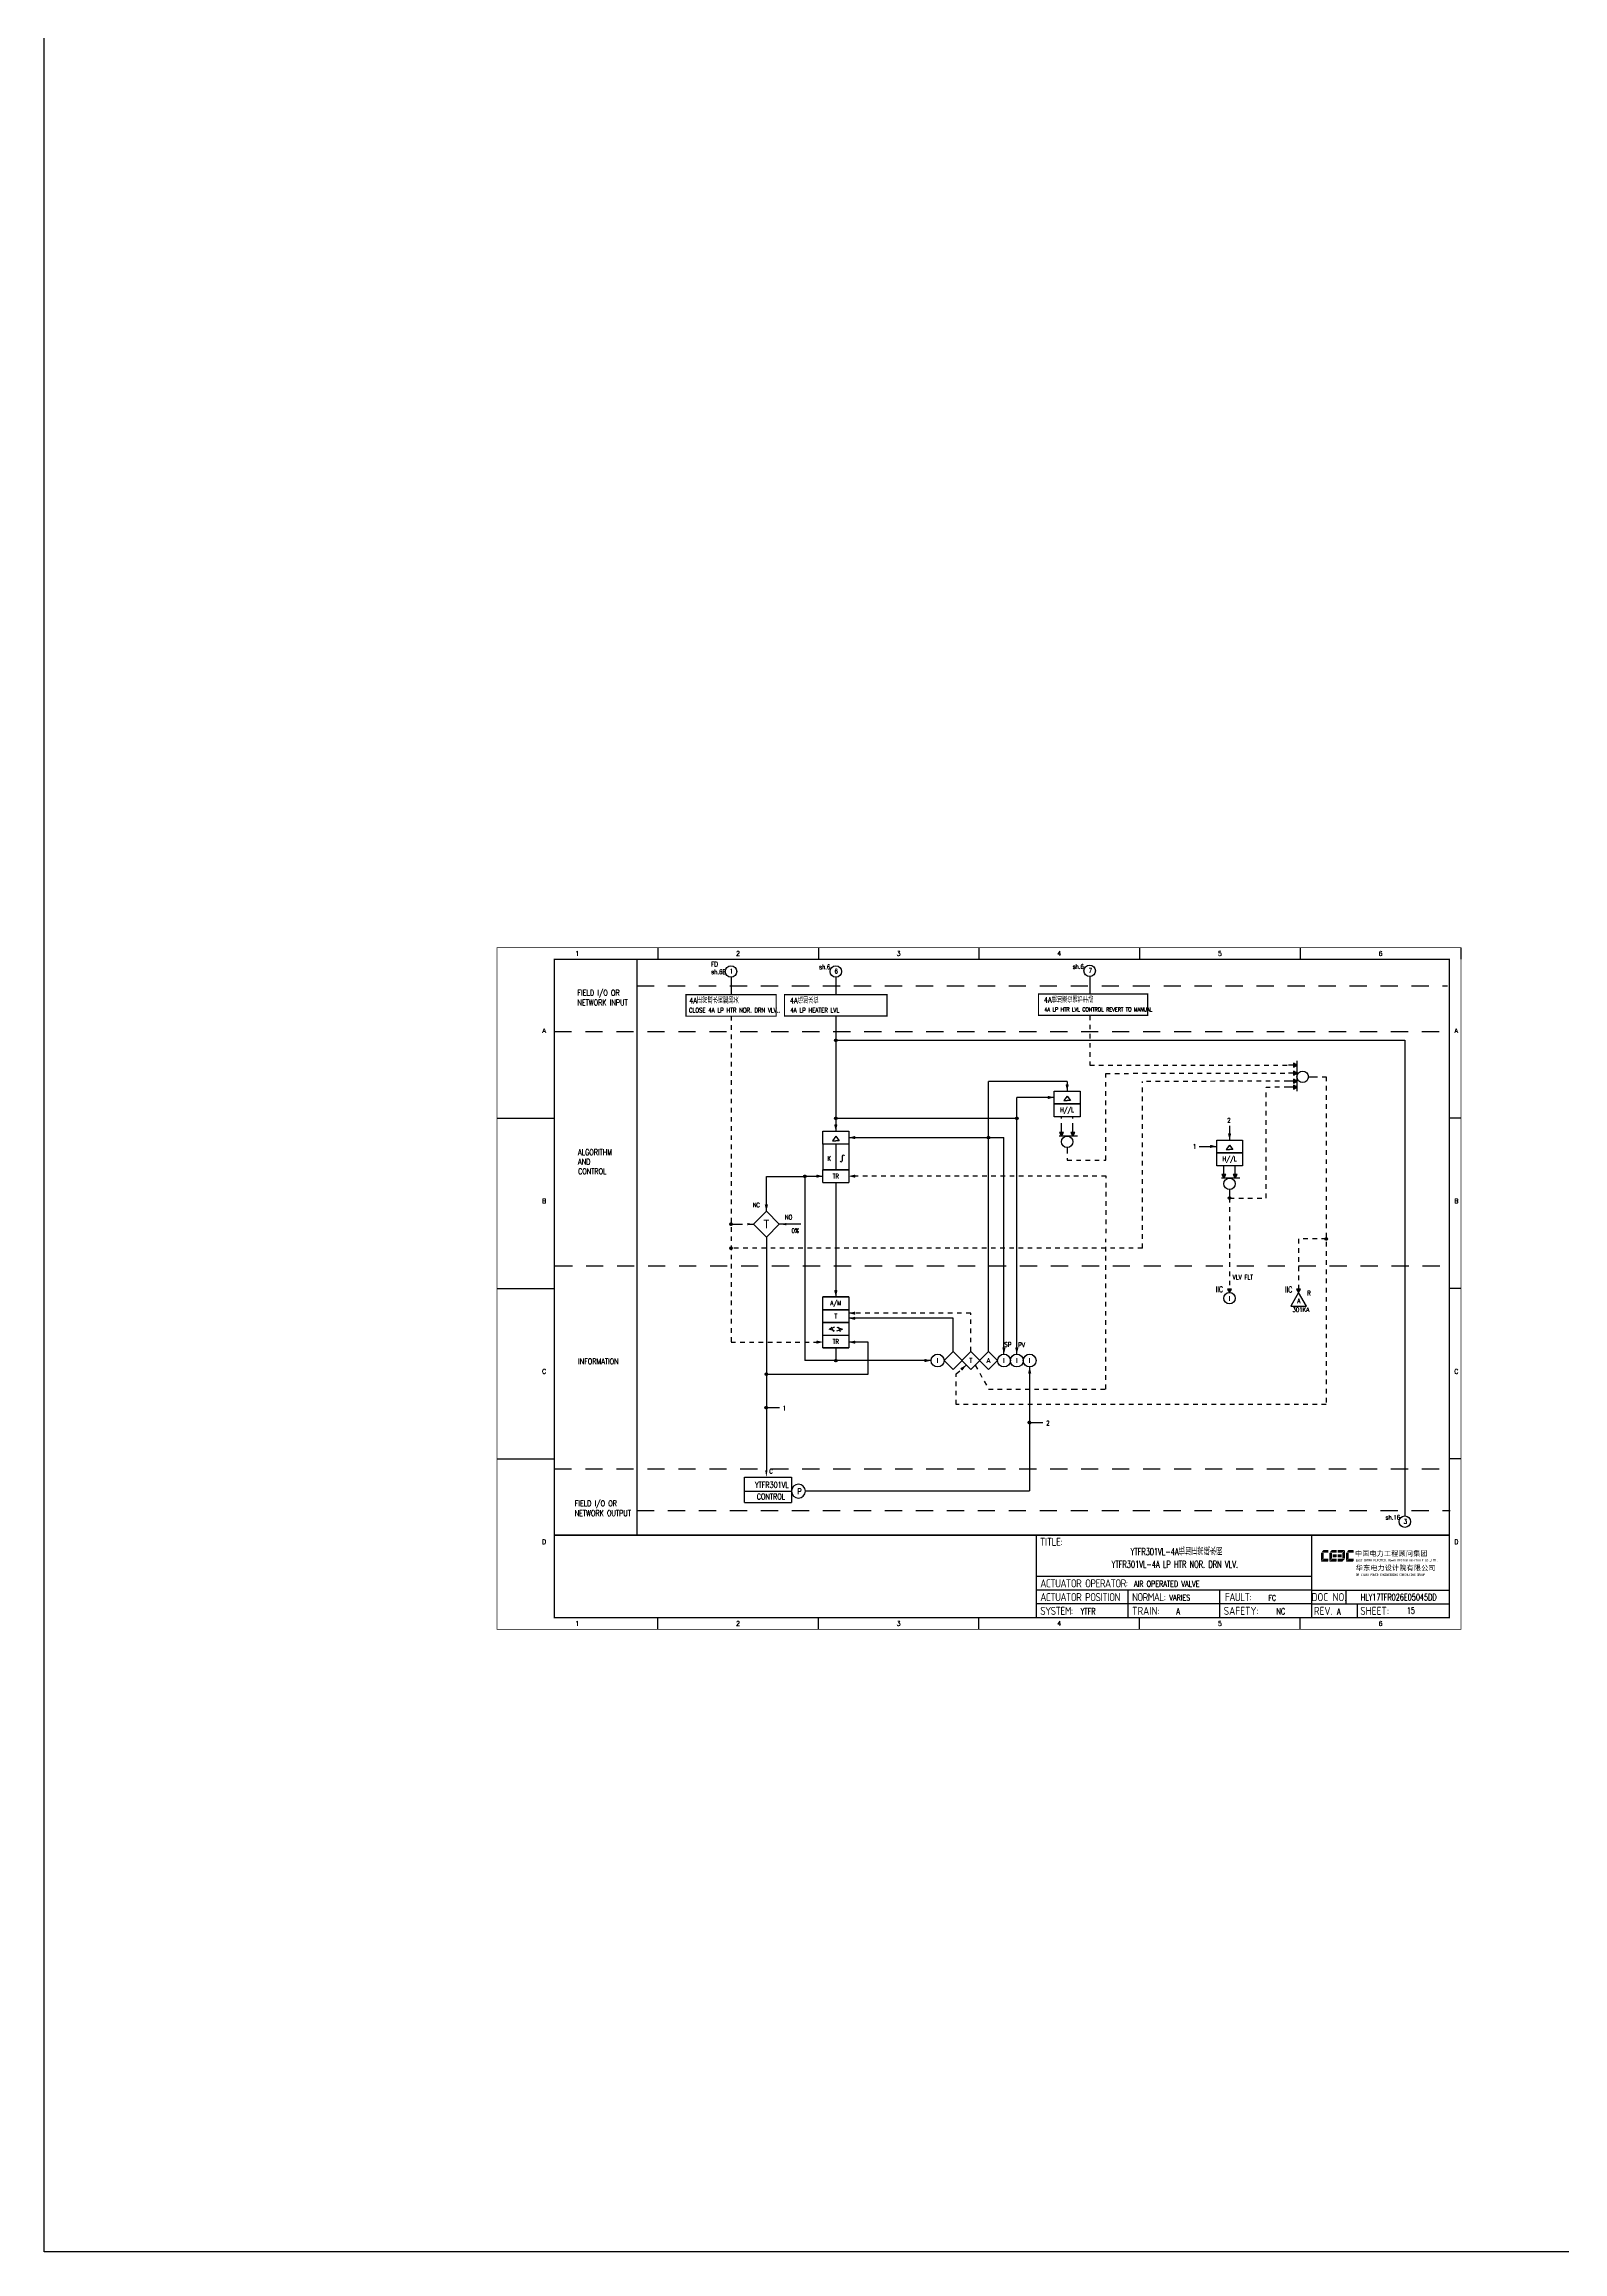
# Model space of a CAD drawing. Header units: millimetres. Extents: x 5560 to 16471, y 4607 to 8234.
# Drawn here: x 7161 to 7823, y 4607 to 5569 of the extents above; entities that cross this region are included whole.
import ezdxf
from ezdxf.enums import TextEntityAlignment as Align

# ---------------------------------------------------------------- set-up
doc = ezdxf.new("R2010")
doc.units = ezdxf.units.MM
for name, pattern in [('D2', [6, 2, -2, 2]), ('DASHED', [0.75, 0.5, -0.25]), ('JIS_02_0.7', [1.35, 0.75, -0.6])]:
    doc.linetypes.add(name, pattern=pattern)
for name, color, linetype in [('ALARM', 4, 'Continuous'), ('BLOCK', 7, 'Continuous'), ('BORDER', 1, 'Continuous'), ('DASH_2', 6, 'D2'), ('INSTRUMENT', 4, 'Continuous'), ('LINE_2', 6, 'Continuous'), ('MLINE', 6, 'Continuous'), ('TEXT', 7, 'Continuous'), ('TITLE', 1, 'Continuous'), ('TK', 7, 'Continuous'), ('图框_外框线', 7, 'Continuous'), ('图框_标题栏文字', 6, 'Continuous')]:
    doc.layers.add(name, color=color, linetype=linetype)
doc.styles.add('ecepdi', font='simhei.ttf', dxfattribs={"width": 0.9})
doc.styles.get("Standard").update_dxf_attribs({"font": 'romans.shx', "width": 0.7, "bigfont": '@0hztxta.shx'})
doc.styles.add('工程字', font='gbenor.shx', dxfattribs={"bigfont": 'gbcbig.shx'})

# ---------------------------------------------------------------- blocks, each defined once
blk = doc.blocks.new('USR16')
at = {"layer": 'MLINE', "color": 255}
blk.add_lwpolyline([(0, 0, 0, 2, 0), (0, 4, 1, 1, 0)], format="xyseb", dxfattribs=at)
blk = doc.blocks.new('*X86')
at = {"color": 0}
for p, q in [((207.5, 342.2), (207.6, 342.2)), ((207.5, 342), (207.5, 342)), ((207.5, 341.9), (207.5, 341.9)), ((207.6, 342.3), (207.7, 342.4)), ((207.6, 341.8), (207.9, 342.1)), ((207.6, 342), (207.7, 342.1)), ((207.6, 342.1), (207.6, 342.1)), ((207.6, 341.8), (207.6, 341.8)), ((207.6, 341.7), (207.6, 341.7)), ((207.7, 341.6), (207.9, 341.8)), ((207.7, 341.8), (207.8, 341.8)), ((207.8, 342.4), (207.8, 342.5)), ((207.8, 342.3), (207.9, 342.4)), ((207.8, 341.6), (207.8, 341.6)), ((207.9, 342.4), (208, 342.5)), ((207.9, 342.3), (207.9, 342.3)), ((207.9, 342.1), (208, 342.2)), ((207.9, 342), (207.9, 342)), ((207.9, 341.8), (208, 341.9)), ((207.9, 341.7), (208, 341.8)), ((207.9, 341.5), (207.9, 341.6)), ((208, 342.4), (208.1, 342.5)), ((208, 342.1), (208.1, 342.2)), ((208, 341.5), (208, 341.6)), ((208.1, 342.3), (208.2, 342.4)), ((208.1, 342), (208.2, 342.1)), ((208.1, 341.9), (208.2, 342)), ((208.2, 342.4), (208.2, 342.4)), ((208.2, 342.2), (208.2, 342.3)), ((208.2, 341.8), (208.2, 341.8)), ((208.2, 341.6), (208.4, 341.8)), ((208.2, 341.7), (208.2, 341.7)), ((208.2, 341.5), (208.2, 341.6)), ((208.3, 342.4), (208.3, 342.4)), ((208.3, 342.1), (208.4, 342.2)), ((208.3, 341.8), (208.4, 342)), ((208.4, 342.3), (208.4, 342.3)), ((208.5, 342.1), (208.5, 342.1)), ((208.5, 342), (208.5, 342)), ((208.5, 341.8), (208.5, 341.8))]:
    blk.add_line(p, q, dxfattribs=at)
blk = doc.blocks.new('*X85')
at = {"color": 0}
for p, q in [((207.5, 342.2), (207.6, 342.2)), ((207.5, 341.9), (207.6, 341.9)), ((207.5, 341.8), (208.5, 341.8)), ((207.6, 342.3), (208.4, 342.3)), ((207.6, 342.1), (207.6, 342.1)), ((207.6, 341.7), (207.6, 341.7)), ((207.7, 342.4), (207.9, 342.4)), ((207.7, 341.6), (207.9, 341.6)), ((207.8, 342.1), (207.9, 342.1)), ((207.9, 342.2), (208.2, 342.2)), ((207.9, 341.9), (208.2, 341.9)), ((208.2, 342.4), (208.3, 342.4)), ((208.2, 341.7), (208.4, 341.7)), ((208.2, 341.6), (208.3, 341.6)), ((208.4, 342.2), (208.5, 342.2)), ((208.4, 341.9), (208.5, 341.9))]:
    blk.add_line(p, q, dxfattribs=at)
blk = doc.blocks.new('*X84')
at = {"color": 0}
for p, q in [((207.5, 342), (207.625, 342)), ((207.9, 342), (208.175, 342)), ((208.45, 342), (208.5, 342))]:
    blk.add_line(p, q, dxfattribs=at)
blk = doc.blocks.new('*X83')
at = {"color": 0}
for p, q in [((207.625, 341.75), (207.625, 341.825)), ((207.825, 342.375), (207.9, 342.375))]:
    blk.add_line(p, q, dxfattribs=at)
blk = doc.blocks.new('*X82')
at = {"color": 0}
for p, q in [((207.5, 342.1), (207.6, 342.1)), ((207.5, 341.8), (207.6, 341.8)), ((207.6, 342.1), (207.6, 342.3)), ((207.6, 342.1), (207.8, 342.1)), ((207.6, 341.8), (207.6, 342)), ((207.6, 341.8), (207.8, 341.8)), ((207.6, 341.7), (207.6, 341.8)), ((207.7, 342.4), (207.8, 342.4)), ((207.8, 341.6), (207.8, 341.6)), ((207.9, 342.4), (207.9, 342.5)), ((207.9, 342.4), (208.1, 342.4)), ((207.9, 342.1), (207.9, 342.3)), ((207.9, 342.1), (208.1, 342.1)), ((207.9, 341.8), (207.9, 342)), ((207.9, 341.8), (208.1, 341.8)), ((207.9, 341.6), (207.9, 341.8)), ((207.9, 341.6), (208.1, 341.6)), ((208.2, 342.4), (208.2, 342.5)), ((208.2, 342.4), (208.3, 342.4)), ((208.2, 342.1), (208.2, 342.3)), ((208.2, 342.1), (208.4, 342.1)), ((208.2, 341.8), (208.2, 342)), ((208.2, 341.8), (208.4, 341.8)), ((208.2, 341.6), (208.2, 341.8)), ((208.2, 341.6), (208.2, 341.6)), ((208.4, 342.1), (208.4, 342.2)), ((208.4, 342.1), (208.5, 342.1)), ((208.4, 341.8), (208.4, 342)), ((208.4, 341.8), (208.5, 341.8))]:
    blk.add_line(p, q, dxfattribs=at)
blk = doc.blocks.new('USR06')
at = {"layer": 'MLINE'}
blk.add_circle((0, 0), 0.5, dxfattribs=at)
for name in ['*X86', '*X82', '*X85', '*X84', '*X83']:
    blk.add_blockref(name, (-208, -342), dxfattribs=at)
blk = doc.blocks.new('ARROW')
at = {"layer": 'DASH_2'}
blk.add_blockref('USR16', (0, 0), dxfattribs=at)
blk = doc.blocks.new('DOT')
at = {"const_width": 0.5}
blk.add_lwpolyline([(-0.25, 0, 1), (0.25, 0, 1)], format="xyb", close=True, dxfattribs=at)
blk = doc.blocks.new('INS00')
at = {"layer": 'INSTRUMENT', "color": 0}
blk.add_lwpolyline([(6, 0, 1), (-6, 0, 1)], format="xyb", close=True, dxfattribs=at)
at = {"layer": 'INSTRUMENT', "flags": 1}
for tag, p in [('INSNAM', (0, 9)), ('INSDGN', (0, -9)), ('INSSUP', (0, -15)), ('INSMAN', (0, -18)), ('INSTYP', (0, -12)), ('INSREM', (0, -21))]:
    blk.add_attdef(tag, text='', height=3, dxfattribs=at).set_placement(p, align=Align.TOP_CENTER)
at = {"layer": 'INSTRUMENT', "width": 0.7}
for tag, p in [('INSIDE', (0, 2)), ('INSSYS', (0, -2))]:
    blk.add_attdef(tag, text='', height=2.5, dxfattribs=at).set_placement(p, align=Align.MIDDLE)
for tag, p in [('INSHH', (6, 3.5)), ('INSL', (6, -3)), ('INSLL', (6, -6))]:
    blk.add_attdef(tag, p, '', height=2.5, dxfattribs=at)
at = {"layer": 'INSTRUMENT', "linetype": 'DASHED', "width": 0.7}
blk.add_attdef('INSH', (6, 0.5), '', height=2.5, dxfattribs=at)
blk = doc.blocks.new('huo')
at = {"layer": 'BORDER'}
for points in [[(-72.15, 909.27), (-73.65, 910.13), (-73.65, 908.4)], [(-72.15, 904.27), (-73.65, 905.13), (-73.65, 903.4)]]:
    blk.add_hatch(color=256, dxfattribs=at).paths.add_polyline_path(points)
for p, q in [((-72.15, 909.27), (-75.75, 909.27)), ((-72.15, 911.28), (-72.15, 903.28)), ((-67.15, 906.77), (-65.15, 906.77)), ((-72.15, 904.27), (-75.75, 904.27))]:
    blk.add_line(p, q, dxfattribs=at)
for points in [[(-72.15, 909.27), (-73.65, 910.13), (-73.65, 908.4)], [(-72.15, 904.27), (-73.65, 905.13), (-73.65, 903.4)]]:
    blk.add_lwpolyline(points, close=True, dxfattribs=at)
blk.add_circle((-69.65, 906.77), 2.5, dxfattribs=at)
blk = doc.blocks.new('A$C1E0003F3')
h = blk.add_hatch(color=152)
edge = h.paths.add_edge_path()
edge.add_ellipse((5.15, 4.41), major_axis=(0, 0.211), ratio=0.769231, start_angle=-90, end_angle=0)
edge.add_line((5.15, 4.62), (3.22, 4.62))
edge.add_line((3.22, 4.62), (2.09, 3.35))
edge.add_line((2.09, 3.35), (5.32, 3.35))
edge.add_line((5.32, 3.35), (5.32, 4.41))
h.paths.add_polyline_path([(3.22, 3.23), (2.09, 3.23), (2.09, -0.36), (3.22, 0.91)])
edge = h.paths.add_edge_path()
edge.add_line((5.32, 0.81), (3.27, 0.81))
edge.add_line((3.27, 0.81), (2.13, -0.46))
edge.add_line((2.13, -0.46), (5.15, -0.46))
edge.add_ellipse((5.15, -0.25), major_axis=(0, 0.211), ratio=0.769231, start_angle=180, end_angle=270)
edge.add_line((5.32, -0.25), (5.32, 0.81))
h = blk.add_hatch(color=152)
edge = h.paths.add_edge_path()
edge.add_ellipse((8.78, 4.41), major_axis=(0, 0.211), ratio=0.769231, start_angle=-90, end_angle=0)
edge.add_line((8.78, 4.62), (6.84, 4.62))
edge.add_line((6.84, 4.62), (5.71, 3.35))
edge.add_line((5.71, 3.35), (8.94, 3.35))
edge.add_line((8.94, 3.35), (8.94, 4.41))
h.paths.add_polyline_path([(6.84, 3.23), (5.71, 3.23), (5.71, -0.36), (6.84, 0.91)])
edge = h.paths.add_edge_path()
edge.add_ellipse((8.78, 2.49), major_axis=(0, 0.211), ratio=0.769231, start_angle=-90, end_angle=0)
edge.add_line((8.78, 2.7), (7.22, 2.7))
edge.add_line((7.22, 2.7), (7.22, 1.44))
edge.add_line((7.22, 1.44), (8.78, 1.44))
edge.add_ellipse((8.78, 1.65), major_axis=(0, 0.211), ratio=0.769231, start_angle=180, end_angle=270)
edge.add_line((8.94, 1.65), (8.94, 2.49))
edge = h.paths.add_edge_path()
edge.add_line((8.94, 0.81), (6.89, 0.81))
edge.add_line((6.89, 0.81), (5.75, -0.46))
edge.add_line((5.75, -0.46), (8.78, -0.46))
edge.add_ellipse((8.78, -0.25), major_axis=(0, 0.211), ratio=0.769231, start_angle=180, end_angle=270)
edge.add_line((8.94, -0.25), (8.94, 0.81))
h = blk.add_hatch(color=1)
edge = h.paths.add_edge_path()
edge.add_line((12.48, 4.62), (9.46, 4.62))
edge.add_ellipse((9.46, 4.41), major_axis=(0, 0.211), ratio=0.769231, start_angle=0, end_angle=90)
edge.add_line((9.3, 4.41), (9.3, 3.35))
edge.add_line((9.3, 3.35), (11.35, 3.35))
edge.add_line((11.35, 3.35), (12.48, 4.62))
h.paths.add_polyline_path([(12.57, 4.56), (11.38, 3.23), (11.38, 0.93), (12.57, 0.93)])
edge = h.paths.add_edge_path()
edge.add_line((11.03, 2.7), (9.46, 2.7))
edge.add_ellipse((9.46, 2.49), major_axis=(0, 0.211), ratio=0.769231, start_angle=0, end_angle=90)
edge.add_line((9.3, 2.49), (9.3, 1.65))
edge.add_ellipse((9.46, 1.65), major_axis=(0, 0.211), ratio=0.769231, start_angle=90, end_angle=180)
edge.add_line((9.46, 1.44), (11.03, 1.44))
edge.add_line((11.03, 1.44), (11.03, 2.7))
h = blk.add_hatch(color=1)
edge = h.paths.add_edge_path()
edge.add_line((12.58, 0.79), (9.3, 0.79))
edge.add_line((9.3, 0.79), (9.3, -0.27))
edge.add_ellipse((9.46, -0.27), major_axis=(0, 0.211), ratio=0.769231, start_angle=90, end_angle=180)
edge.add_line((9.46, -0.48), (11.43, -0.48))
edge.add_line((11.43, -0.48), (12.58, 0.79))
h = blk.add_hatch(color=152)
edge = h.paths.add_edge_path()
edge.add_ellipse((16.11, 4.41), major_axis=(0, 0.211), ratio=0.769231, start_angle=-90, end_angle=0)
edge.add_line((16.11, 4.62), (14.14, 4.62))
edge.add_line((14.14, 4.62), (13, 3.35))
edge.add_line((13, 3.35), (16.27, 3.35))
edge.add_line((16.27, 3.35), (16.27, 4.41))
h.paths.add_polyline_path([(14.14, 3.23), (13, 3.23), (13, -0.36), (14.14, 0.91)])
edge = h.paths.add_edge_path()
edge.add_line((16.27, 0.81), (14.18, 0.81))
edge.add_line((14.18, 0.81), (13.04, -0.46))
edge.add_line((13.04, -0.46), (16.03, -0.46))
edge.add_ellipse((16.03, -0.15), major_axis=(0, 0.316), ratio=0.769231, start_angle=180, end_angle=270)
edge.add_line((16.27, -0.15), (16.27, 0.81))
at = {"layer": 'TITLE', "color": 7, "style": 'ecepdi'}
for s, p in [('中', (16.92, 1.94)), ('国', (20.09, 2)), ('电', (23.25, 1.99)), ('力', (26.39, 1.96)), ('工', (29.53, 1.95)), ('程', (32.71, 1.98)), ('顾', (35.9, 1.98)), ('问', (39.09, 1.94)), ('集', (42.26, 1.98)), ('团', (45.42, 2.01)), ('华', (17.24, -4.31)), ('东', (20.45, -4.29)), ('电', (23.62, -4.35)), ('力', (26.75, -4.32)), ('设', (29.92, -4.3)), ('计', (33.05, -4.31)), ('院', (36.26, -4.29)), ('有', (39.41, -4.29)), ('限', (42.57, -4.32)), ('公', (45.78, -4.38)), ('司', (48.91, -4.35))]:
    blk.add_text(s, height=2.2, dxfattribs=at).set_placement(p)
at = {"layer": 'TITLE', "color": 7, "style": 'ecepdi', "width": 0.975}
for s, p in [('E', (17.58, 0.02)), ('A', (18.29, 0.03)), ('S', (19, 0.03)), ('T', (19.7, 0.03)), ('C', (21.1, 0.09)), ('H', (21.77, 0.09)), ('I', (22.46, 0.09)), ('N', (23.17, 0.1)), ('A', (23.86, 0.1)), ('E', (25.35, 0.09)), ('L', (26.05, 0.11)), ('E', (26.76, 0.1)), ('C', (27.46, 0.12)), ('T', (28.18, 0.11)), ('R', (28.87, 0.1)), ('I', (29.57, 0.11)), ('C', (30.28, 0.1)), ('P', (31.64, 0.09)), ('O', (32.32, 0.08)), ('W', (33.03, 0.08)), ('E', (33.72, 0.08)), ('R', (34.42, 0.09)), ('D', (35.81, 0.1)), ('E', (36.52, 0.1)), ('S', (37.2, 0.1)), ('I', (37.91, 0.09)), ('G', (38.68, 0.11)), ('N', (39.38, 0.09)), ('I', (40.72, 0.07)), ('N', (41.43, 0.08)), ('S', (42.14, 0.08)), ('T', (42.83, 0.08)), ('I', (43.52, 0.09)), ('T', (44.22, 0.07)), ('U', (44.93, 0.07)), ('T', (45.63, 0.08)), ('E', (46.34, 0.09)), ('C', (47.76, 0.11)), ('O', (48.48, 0.1)), ('L', (50.56, 0.1)), ('T', (51.27, 0.1)), ('D', (51.96, 0.1)), ('O', (17.67, -6.18)), ('OF', (18.01, -6.2)), ('F', (18.37, -6.2)), ('C', (19.8, -6.19)), ('H', (20.47, -6.19)), ('I', (21.15, -6.19)), ('N', (21.87, -6.18)), ('A', (22.56, -6.18)), ('P', (23.98, -6.2)), ('O', (24.66, -6.21)), ('W', (25.36, -6.21)), ('E', (26.06, -6.21)), ('R', (26.75, -6.2)), ('E', (28.19, -6.24)), ('N', (28.91, -6.27)), ('G', (29.62, -6.26)), ('I', (30.32, -6.27)), ('N', (31.02, -6.27)), ('E', (31.7, -6.28)), ('E', (32.41, -6.27)), ('R', (33.1, -6.24)), ('I', (33.81, -6.24)), ('N', (34.51, -6.26)), ('G', (35.2, -6.24)), ('C', (36.61, -6.19)), ('O', (37.3, -6.21)), ('N', (38, -6.2)), ('S', (38.71, -6.21)), ('U', (39.41, -6.18)), ('L', (40.11, -6.18)), ('T', (40.81, -6.19)), ('I', (41.51, -6.21)), ('N', (42.2, -6.21)), ('G', (42.91, -6.17)), ('G', (44.29, -6.2)), ('R', (45, -6.21)), ('O', (45.69, -6.22)), ('U', (46.39, -6.2)), ('P', (47.1, -6.23)), ('.', (49.23, 0.1)), (',', (49.87, 0.1)), ('.', (52.72, 0.11))]:
    blk.add_text(s, height=1, dxfattribs=at).set_placement(p, align=Align.MIDDLE_CENTER)
blk = doc.blocks.new('A$C4C92442A')
at = {"color": 4}
blk.add_line((60.97, 292.06), (60.97, 41.06), dxfattribs=at)
for p, q in [((70, 297), (70, 292)), ((140, 297), (140, 292)), ((210, 297), (210, 292)), ((280, 297), (280, 292)), ((350, 297), (350, 292)), ((420, 297), (420, 292)), ((0, 222.75), (25, 222.75)), ((420, 222.75), (415, 222.75)), ((0, 148.5), (25, 148.5)), ((420, 148.5), (415, 148.5)), ((0, 74.25), (25, 74.25)), ((420, 74.25), (415, 74.25)), ((70, 0), (70, 5)), ((140, 0), (140, 5)), ((210, 0), (210, 5)), ((280, 0), (280, 5)), ((350, 0), (350, 5))]:
    blk.add_line(p, q)
at = {"layer": 'MLINE', "color": 4}
blk.add_line((60.97, 292), (60.97, 41.47), dxfattribs=at)
at = {"layer": 'MLINE', "color": 4, "linetype": 'JIS_02_0.7', "ltscale": 10}
for p, q in [((60.98, 280.37), (414.21, 280.37)), ((25, 260.5), (415, 260.5)), ((25.3, 158.43), (414.81, 158.43)), ((25, 69.96), (415, 69.96)), ((60.97, 51.77), (415.31, 51.77))]:
    blk.add_line(p, q, dxfattribs=at)
at = {"layer": '图框_外框线'}
for p, q in [((355, 5), (355, 41)), ((355, 23), (235, 23)), ((355, 17), (235, 17)), ((355, 11), (235, 11)), ((355, 11), (235, 11)), ((275, 11), (275, 17)), ((275, 5), (275, 11)), ((315, 11), (315, 17)), ((315, 5), (315, 11)), ((355, 17), (415, 17)), ((355, 11), (415, 11)), ((370, 11), (370, 17)), ((375, 5), (375, 11))]:
    blk.add_line(p, q, dxfattribs=at)
for points, const_width in [([(0, 0), (420, 0), (420, 297), (0, 297)], 0.3), ([(25, 5), (415, 5), (415, 292), (25, 292)], 0.6)]:
    blk.add_lwpolyline(points, close=True, dxfattribs=dict(at, const_width=const_width))
at = {"layer": '图框_外框线', "const_width": 0.6}
blk.add_lwpolyline([(235, 41), (25, 41)], dxfattribs=at)
at = {"layer": '图框_外框线'}
blk.add_lwpolyline([(415, 41, 0.6, 0.6, 0), (235, 41, 0.6, 0.6, 0), (235, 5, 0, 0, 0)], format="xyseb", dxfattribs=at)
blk.add_blockref('A$C1E0003F3', (356.94, 29.95))
at = {"layer": 'MLINE', "color": 4, "char_height": 2.5, "width": 31.8959, "attachment_point": 1}
for s, insert in [('FIELD I/O OR', (35.03, 278.64)), ('NETWORK INPUT', (35.03, 274.39)), ('ALGORITHM\\PAND\\PCONTROL', (35.32, 209.16)), ('INFORMATION', (35.35, 117.98)), ('FIELD I/O OR', (33.84, 56.09)), ('NETWORK OUTPUT', (33.84, 51.84))]:
    blk.add_mtext(s, dxfattribs=dict(at, insert=insert))
at = {"layer": 'TK', "color": 3}
for s, p in [('1', (35, 294.5)), ('2', (105, 294.5)), ('3', (175, 294.5)), ('4', (245, 294.5)), ('5', (315, 294.5)), ('6', (385, 294.5)), ('1', (35, 2.5)), ('2', (105, 2.5)), ('3', (175, 2.5)), ('4', (245, 2.5)), ('5', (315, 2.5)), ('6', (385, 2.5))]:
    blk.add_text(s, height=2, dxfattribs=at).set_placement(p, align=Align.MIDDLE)
for s, p in [('A', (20.5, 259.88)), ('A', (418, 259.88)), ('B', (20.5, 185.62)), ('B', (418, 185.62)), ('C', (20.5, 111.38)), ('C', (418, 111.38)), ('D', (20.5, 37.12)), ('D', (418, 37.12))]:
    blk.add_text(s, height=2, dxfattribs=at).set_placement(p, align=Align.CENTER)
at = {"layer": '图框_标题栏文字', "char_height": 3.5, "style": '工程字'}
for s, insert, width, attachment_point in [('{\\T0.9; TITLE:}', (234.86, 38.09), 14.2249, 4), ('{\\T0.9; ACTUATOR OPERATOR:}', (235, 20), 40, 4), ('{\\T0.9; ACTUATOR POSITION}', (235, 14), 45, 4), ('{\\T0.9; SYSTEM:}', (235, 8), 17.9526, 4), ('{\\T0.9; }TRAIN: ', (275, 8), 17.6638, 4), ('{\\T0.9; NORMAL:}', (275, 14), 18.2557, 4), ('SAFETY:', (324.3, 8), 22.3993, 5), ('{\\T0.9; FAULT:}', (315.44, 14), 15, 4), ('DOC NO.', (362.5, 14), 15, 5), ('REV.', (360, 8), 10, 5), ('SHEET:', (382.42, 8), 20, 5)]:
    blk.add_mtext(s, dxfattribs=dict(at, insert=insert, width=width, attachment_point=attachment_point))

msp = doc.modelspace()

# ---------------------------------------------------------------- hatches: boundary and pattern name
h = msp.add_hatch(color=0)
edge = h.paths.add_edge_path()
edge.add_arc((7505.92, 5134.95), 0.55, 0, 360)
h = msp.add_hatch(color=0)
edge = h.paths.add_edge_path()
edge.add_arc((7505.92, 5100.93), 0.55, 0, 360)
h = msp.add_hatch(color=0)
edge = h.paths.add_edge_path()
edge.add_arc((7584.78, 5100.93), 0.55, 0, 360)
h = msp.add_hatch(color=0)
edge = h.paths.add_edge_path()
edge.add_arc((7572.42, 5092.53), 0.55, 0, 360)
h = msp.add_hatch(color=0)
edge = h.paths.add_edge_path()
edge.add_arc((7492.39, 5075.63), 0.55, 0, 360)
h = msp.add_hatch(color=0)
edge = h.paths.add_edge_path()
edge.add_arc((7677.48, 5066.17), 0.55, 0, 360)
h = msp.add_hatch(color=0)
edge = h.paths.add_edge_path()
edge.add_arc((7460.26, 5054.8), 0.55, 0, 360)
h = msp.add_hatch(color=0)
edge = h.paths.add_edge_path()
edge.add_arc((7460.26, 5044.32), 0.55, 0, 360)
h = msp.add_hatch(color=0)
edge = h.paths.add_edge_path()
edge.add_arc((7719.6, 5048.37), 0.55, 0, 360)
for points in [[(7677.48, 5025.01), (7678.35, 5026.51), (7676.61, 5026.51)], [(7707.59, 5025.01), (7708.45, 5026.51), (7706.72, 5026.51)]]:
    msp.add_hatch(color=256).paths.add_polyline_path(points)
h = msp.add_hatch(color=0)
edge = h.paths.add_edge_path()
edge.add_arc((7505.92, 4995.35), 0.55, 0, 360)
h = msp.add_hatch(color=0)
edge = h.paths.add_edge_path()
edge.add_arc((7475.65, 4989.42), 0.55, 0, 360)
h = msp.add_hatch(color=0)
edge = h.paths.add_edge_path()
edge.add_arc((7475.58, 4974.83), 0.55, 0, 360)
h = msp.add_hatch(color=0)
edge = h.paths.add_edge_path()
edge.add_arc((7590.21, 4968.36), 0.55, 0, 360)
at = {"layer": 'BORDER'}
for points in [[(7706.83, 5124.07), (7705.33, 5124.94), (7705.33, 5123.21)], [(7706.83, 5120.57), (7705.33, 5121.44), (7705.33, 5119.71)], [(7706.83, 5117.07), (7705.33, 5117.94), (7705.33, 5116.2)], [(7706.83, 5114.47), (7705.33, 5115.34), (7705.33, 5113.6)]]:
    msp.add_hatch(color=256, dxfattribs=at).paths.add_polyline_path(points)

# ---------------------------------------------------------------- linework, layer by layer
at = {"color": 0}
for p, q in [((7460.26, 5162.43), (7460.26, 5154.83)), ((7505.92, 5162.43), (7505.92, 5154.83)), ((7616.57, 5162.68), (7616.57, 5155.08)), ((7528.26, 5145.49), (7528.26, 5154.83)), ((7641.83, 5145.74), (7641.83, 5155.08)), ((7528.26, 5145.49), (7483.58, 5145.49)), ((7641.83, 5145.74), (7594.23, 5145.74)), ((7506.03, 5134.95), (7753.91, 5134.95)), ((7753.91, 5134.95), (7753.91, 4927.67)), ((7475.65, 5060.45), (7475.65, 5075.63)), ((7475.65, 5075.63), (7492.39, 5075.63)), ((7492.39, 5075.63), (7492.39, 4995.35)), ((7466.08, 4938.44), (7486.59, 4938.44)), ((7466.08, 4933.45), (7486.59, 4933.45))]:
    msp.add_line(p, q, dxfattribs=at)
at = {"color": 0, "linetype": 'DASHED', "ltscale": 10}
msp.add_line((7460.18, 5054.8), (7469.99, 5054.8), dxfattribs=at)
at = {"linetype": 'D2'}
for p, q in [((7719.6, 5048.37), (7707.59, 5048.37)), ((7707.59, 5048.37), (7707.59, 5026.51)), ((7460.26, 5003.4), (7500.32, 5003.4))]:
    msp.add_line(p, q, dxfattribs=at)
for p, q in [((7519.99, 5003.36), (7511.52, 5003.36)), ((7519.99, 4989.42), (7519.99, 5003.36)), ((7475.65, 4989.42), (7519.99, 4989.42))]:
    msp.add_line(p, q)
for points in [[(7160.94, 8068.2), (15336.96, 8068.2), (15336.96, 4606.91), (7160.94, 4606.91)], [(7677.48, 5025.01), (7678.35, 5026.51), (7676.61, 5026.51)], [(7707.59, 5025.01), (7708.45, 5026.51), (7706.72, 5026.51)]]:
    msp.add_lwpolyline(points, close=True)
at = {"color": 0, "const_width": 0.5}
for points in [[(7440.64, 5154.83), (7479.88, 5154.83), (7479.88, 5145.49), (7440.64, 5145.49), (7440.64, 5154.83)], [(7483.58, 5154.83), (7528.26, 5154.83), (7528.26, 5145.49), (7483.58, 5145.49), (7483.58, 5154.83)], [(7594.23, 5155.08), (7641.83, 5155.08), (7641.83, 5145.74), (7594.23, 5145.74), (7594.23, 5155.08)]]:
    msp.add_lwpolyline(points, dxfattribs=at)
at = {"const_width": 0.5}
for points in [[(7505.42, 5134.95, 1), (7506.42, 5134.95, 1)], [(7505.42, 5100.93, 1), (7506.42, 5100.93, 1)], [(7584.28, 5100.93, 1), (7585.28, 5100.93, 1)], [(7571.92, 5092.53, 1), (7572.92, 5092.53, 1)], [(7491.89, 5075.63, 1), (7492.89, 5075.63, 1)], [(7459.68, 5054.8, 1), (7460.68, 5054.8, 1)], [(7459.76, 5044.32, 1), (7460.76, 5044.32, 1)], [(7719.1, 5048.37, 1), (7720.1, 5048.37, 1)], [(7505.42, 4995.35, 1), (7506.42, 4995.35, 1)], [(7475.15, 4989.42, 1), (7476.15, 4989.42, 1)], [(7475.08, 4974.83, 1), (7476.08, 4974.83, 1)], [(7589.88, 4968.19, 1), (7590.88, 4968.19, 1)]]:
    msp.add_lwpolyline(points, format="xyb", close=True, dxfattribs=at)
at = {"color": 1}
msp.add_lwpolyline([(7711.05, 5019.01), (7707.59, 5025.01), (7704.12, 5019.01)], close=True, dxfattribs=at)
at = {"color": 0}
msp.add_lwpolyline([(7466.08, 4933.45), (7466.08, 4944.57), (7486.59, 4944.57), (7486.59, 4933.45)], dxfattribs=at)
at = {"color": 1}
for centre in [(7460.23, 5164.94), (7505.9, 5164.94), (7616.54, 5165.19), (7753.88, 4925.16)]:
    msp.add_circle(centre, 2.5, dxfattribs=at)
at = {"color": 0}
for centre in [(7505.92, 5134.95), (7505.92, 5100.93), (7584.78, 5100.93), (7572.42, 5092.53), (7492.39, 5075.63), (7677.48, 5066.17), (7460.26, 5054.8), (7460.26, 5044.32), (7719.6, 5048.37), (7505.92, 4995.35), (7475.65, 4989.42), (7475.58, 4974.83), (7590.21, 4968.36)]:
    msp.add_circle(centre, 0.55, dxfattribs=at)
msp.add_circle((7677.48, 5022.51), 2.5)
at = {"layer": 'ALARM', "color": 0}
for points in [[(7475.65, 5049.14), (7469.99, 5054.8), (7475.65, 5060.45), (7481.3, 5054.8)], [(7557.02, 4991.39), (7553.06, 4995.35), (7557.02, 4999.31), (7560.98, 4995.35)], [(7564.72, 4991.39), (7560.76, 4995.35), (7564.72, 4999.31), (7568.68, 4995.35)], [(7572.42, 4991.39), (7568.46, 4995.35), (7572.42, 4999.31), (7576.38, 4995.35)]]:
    msp.add_lwpolyline(points, close=True, dxfattribs=at)
at = {"layer": 'BLOCK', "color": 0}
for p, q in [((7601.12, 5112.83), (7612.32, 5112.83)), ((7601.12, 5107.23), (7601.12, 5112.83)), ((7612.32, 5112.83), (7612.32, 5107.23)), ((7612.32, 5107.23), (7601.12, 5107.23)), ((7601.12, 5107.23), (7612.32, 5107.23)), ((7601.12, 5101.63), (7601.12, 5107.23)), ((7612.32, 5101.63), (7601.12, 5101.63)), ((7612.32, 5107.23), (7612.32, 5101.63)), ((7500.32, 5095.33), (7511.52, 5095.33)), ((7500.32, 5089.73), (7500.32, 5095.33)), ((7511.52, 5095.33), (7511.52, 5089.73)), ((7671.9, 5091.48), (7683.1, 5091.48)), ((7671.9, 5085.88), (7671.9, 5091.48)), ((7683.1, 5091.48), (7683.1, 5085.88)), ((7511.52, 5089.73), (7500.32, 5089.73)), ((7683.1, 5085.88), (7671.9, 5085.88)), ((7671.9, 5085.88), (7683.1, 5085.88)), ((7671.9, 5080.28), (7671.9, 5085.88)), ((7683.1, 5085.88), (7683.1, 5080.28)), ((7500.32, 5078.53), (7511.52, 5078.53)), ((7511.52, 5078.53), (7500.32, 5078.53)), ((7500.32, 5072.93), (7500.32, 5078.53)), ((7511.52, 5078.53), (7511.52, 5072.93)), ((7683.1, 5080.28), (7671.9, 5080.28)), ((7500.32, 5023.1), (7511.52, 5023.1)), ((7500.32, 5023.1), (7511.52, 5023.1)), ((7511.52, 5023.1), (7500.32, 5023.1)), ((7500.32, 5017.5), (7500.32, 5023.1)), ((7511.52, 5023.1), (7511.52, 5017.5)), ((7500.32, 5017.5), (7511.52, 5017.5)), ((7511.52, 5017.5), (7500.32, 5017.5)), ((7500.32, 5017.5), (7511.52, 5017.5)), ((7500.32, 5011.9), (7500.32, 5017.5)), ((7511.52, 5017.5), (7511.52, 5011.9)), ((7500.32, 5011.9), (7511.52, 5011.9)), ((7500.32, 5011.9), (7511.52, 5011.9)), ((7511.52, 5011.9), (7500.32, 5011.9)), ((7500.32, 5000.84), (7500.32, 5011.9)), ((7511.52, 5006.3), (7500.32, 5006.3)), ((7511.52, 5011.9), (7511.52, 5000.84)), ((7511.52, 5000.84), (7500.32, 5000.84)), ((7500.32, 5000.84), (7511.52, 5000.84))]:
    msp.add_line(p, q, dxfattribs=at)
at = {"layer": 'BORDER'}
for p, q in [((7706.83, 5124.07), (7703.24, 5124.07)), ((7706.83, 5120.57), (7703.24, 5120.57)), ((7706.83, 5126), (7706.83, 5112.79)), ((7711.83, 5119.05), (7713.83, 5119.05)), ((7706.83, 5117.07), (7703.24, 5117.07)), ((7706.83, 5114.47), (7703.24, 5114.47))]:
    msp.add_line(p, q, dxfattribs=at)
for points in [[(7706.83, 5124.07), (7705.33, 5124.94), (7705.33, 5123.21)], [(7706.83, 5120.57), (7705.33, 5121.44), (7705.33, 5119.71)], [(7706.83, 5117.07), (7705.33, 5117.94), (7705.33, 5116.2)], [(7706.83, 5114.47), (7705.33, 5115.34), (7705.33, 5113.6)]]:
    msp.add_lwpolyline(points, close=True, dxfattribs=at)
msp.add_circle((7709.33, 5119.05), 2.5, dxfattribs=at)
at = {"layer": 'DASH_2', "color": 0}
for p, q in [((7460.26, 5145.49), (7460.26, 5003.4)), ((7616.57, 5145.74), (7616.57, 5124.06)), ((7616.57, 5124.06), (7703.24, 5124.07)), ((7623.52, 5120.53), (7703.24, 5120.57)), ((7623.52, 5082.73), (7623.52, 5120.53)), ((7713.83, 5119.05), (7719.6, 5119.05)), ((7719.6, 5119.05), (7719.6, 4976.21)), ((7703.24, 5117.07), (7639.54, 5117.03)), ((7639.54, 5044.38), (7639.54, 5117.03)), ((7703.24, 5114.47), (7693.43, 5114.42)), ((7693.43, 5066.16), (7693.43, 5114.42)), ((7604.22, 5096.82), (7604.22, 5101.63)), ((7609.22, 5096.82), (7609.22, 5101.63)), ((7606.72, 5087.63), (7606.72, 5082.73)), ((7606.72, 5082.73), (7623.52, 5082.73)), ((7623.67, 5075.73), (7511.52, 5075.73)), ((7623.67, 5050.83), (7623.67, 5075.73)), ((7675, 5078.51), (7675, 5080.28)), ((7680, 5078.51), (7680, 5080.28)), ((7677.48, 5066.17), (7677.48, 5026.51)), ((7677.5, 5067.92), (7677.5, 5066.16)), ((7677.5, 5066.16), (7693.43, 5066.16)), ((7639.54, 5044.38), (7460.26, 5044.34)), ((7623.52, 4982.93), (7623.52, 5048.45)), ((7564.72, 5016.02), (7511.52, 5016.02)), ((7564.72, 4999.31), (7564.72, 5016.02)), ((7558.42, 4989.51), (7562.74, 4993.37)), ((7558.42, 4976.21), (7558.42, 4989.51)), ((7566.7, 4993.37), (7572.42, 4982.93)), ((7719.6, 4976.21), (7558.42, 4976.21)), ((7572.42, 4982.93), (7610.94, 4982.93)), ((7609.27, 4982.93), (7623.52, 4982.93))]:
    msp.add_line(p, q, dxfattribs=at)
for points in [[(7598.17, 5110.03, 1, 0, 0), (7601.12, 5110.03, 0, 0, 0)], [(7606.72, 5115.78, 1, 0, 0), (7606.72, 5112.83, 0, 0, 0)], [(7505.92, 5098.28, 1, 0, 0), (7505.92, 5095.33, 0, 0, 0)], [(7514.47, 5092.53, 1, 0, 0), (7511.52, 5092.53, 0, 0, 0)], [(7677.5, 5094.43, 1, 0, 0), (7677.5, 5091.48, 0, 0, 0)], [(7668.95, 5088.68, 1, 0, 0), (7671.9, 5088.68, 0, 0, 0)], [(7497.37, 5075.73, 1, 0, 0), (7500.32, 5075.73, 0, 0, 0)], [(7514.47, 5075.73, 1, 0, 0), (7511.52, 5075.73, 0, 0, 0)], [(7475.65, 5063.4, 1, 0, 0), (7475.65, 5060.45, 0, 0, 0)], [(7467.38, 5054.8, 1, 0, 0), (7469.99, 5054.8, 0, 0, 0)], [(7484.3, 5054.8, 1, 0, 0), (7481.3, 5054.8, 0, 0, 0)], [(7505.92, 5026.05, 1, 0, 0), (7505.92, 5023.1, 0, 0, 0)], [(7514.47, 5016.02, 1, 0, 0), (7511.52, 5016.02, 0, 0, 0)], [(7514.47, 5013.77, 1, 0, 0), (7511.52, 5013.77, 0, 0, 0)], [(7497.37, 5003.4, 1, 0, 0), (7500.32, 5003.4, 0, 0, 0)], [(7514.47, 5003.36, 1, 0, 0), (7511.52, 5003.36, 0, 0, 0)], [(7544.51, 4995.35, 1, 0, 0), (7547.46, 4995.35, 0, 0, 0)], [(7560.58, 4991.36, 1, 0, 0), (7562.74, 4993.37, 0, 0, 0)], [(7579.18, 5001.1, 1, 0, 0), (7579.18, 4998.15, 0, 0, 0)], [(7584.78, 5001.1, 1, 0, 0), (7584.78, 4998.15, 0, 0, 0)], [(7590.38, 4989.6, 1, 0, 0), (7590.38, 4992.55, 0, 0, 0)], [(7475.65, 4947.52, 1, 0, 0), (7475.65, 4944.57, 0, 0, 0)]]:
    msp.add_lwpolyline(points, format="xyseb", dxfattribs=at)
at = {"layer": 'INSTRUMENT', "color": 0}
for p, q in [((7606.72, 5110.59), (7605.25, 5108.63)), ((7606.72, 5110.59), (7608.19, 5108.63)), ((7605.25, 5108.63), (7606.72, 5108.63)), ((7608.19, 5108.63), (7606.72, 5108.63)), ((7505.92, 5093.09), (7504.45, 5091.13)), ((7504.45, 5091.13), (7505.92, 5091.13)), ((7505.92, 5093.09), (7507.39, 5091.13)), ((7507.39, 5091.13), (7505.92, 5091.13)), ((7500.32, 5089.73), (7500.32, 5078.53)), ((7505.92, 5089.73), (7505.92, 5078.53)), ((7508.72, 5084.41), (7508.72, 5082.45)), ((7511.52, 5089.73), (7511.52, 5078.53)), ((7677.5, 5089.24), (7676.03, 5087.28)), ((7676.03, 5087.28), (7677.5, 5087.28)), ((7677.5, 5089.24), (7678.97, 5087.28)), ((7678.97, 5087.28), (7677.5, 5087.28)), ((7500.32, 5072.93), (7511.52, 5072.93)), ((7505.4, 5009.88), (7502.95, 5009.06)), ((7505.4, 5008.25), (7502.95, 5009.06)), ((7503.93, 5010.04), (7504.91, 5008.08)), ((7506.38, 5009.88), (7508.83, 5009.06)), ((7506.38, 5008.25), (7508.83, 5009.06)), ((7506.87, 5010.04), (7507.85, 5008.08))]:
    msp.add_line(p, q, dxfattribs=at)
for points in [[(7557.02, 4997.07, 0, 0.49, 0), (7557.02, 4996.09, 0, 0, 0), (7557.02, 4995.11, 0, 0, 0)], [(7557.02, 4993.15, 0, 0.49, 0), (7557.02, 4994.13, 0, 0, 0), (7557.02, 4995.11, 0, 0, 0)]]:
    msp.add_lwpolyline(points, format="xyseb", dxfattribs=at)
for centre in [(7550.26, 4995.35), (7579.18, 4995.35), (7584.78, 4995.35), (7590.38, 4995.35)]:
    msp.add_circle(centre, 2.8, dxfattribs=at)
for centre, start, end in [((7508.23, 5082.45), 180, 0), ((7509.21, 5084.41), 0, 180)]:
    msp.add_arc(centre, 0.49, start, end, dxfattribs=at)
at = {"layer": 'MLINE', "color": 0}
for p, q in [((7505.92, 5145.49), (7505.92, 5095.33)), ((7572.42, 4999.31), (7572.42, 5117.03)), ((7606.72, 5117.03), (7572.42, 5117.03)), ((7584.78, 4998.15), (7584.78, 5110.03)), ((7601.12, 5110.03), (7584.78, 5110.03)), ((7606.72, 5117.03), (7606.72, 5112.83)), ((7505.92, 5100.93), (7571.02, 5100.93)), ((7571.02, 5100.93), (7584.78, 5100.93)), ((7511.52, 5092.53), (7579.18, 5092.53)), ((7579.18, 4998.15), (7579.18, 5092.53)), ((7677.5, 5097.64), (7677.5, 5091.48)), ((7664.22, 5088.68), (7671.9, 5088.68)), ((7492.4, 5075.73), (7500.32, 5075.73)), ((7505.92, 5072.93), (7505.92, 5023.1)), ((7490.66, 5054.8), (7481.3, 5054.8)), ((7475.65, 5049.14), (7475.65, 4947.52)), ((7557.02, 5013.77), (7511.52, 5013.77)), ((7557.02, 4999.31), (7557.02, 5013.77)), ((7505.92, 4995.35), (7492.39, 4995.35)), ((7505.92, 5000.84), (7505.92, 4995.34)), ((7547.46, 4995.35), (7505.92, 4995.35)), ((7590.38, 4992.55), (7590.38, 4938.52)), ((7475.58, 4974.83), (7481.38, 4974.83)), ((7590.38, 4968.36), (7596.19, 4968.36)), ((7492.63, 4938.52), (7590.38, 4938.52))]:
    msp.add_line(p, q, dxfattribs=at)

# ---------------------------------------------------------------- block references
at = {"rotation": 270}
for p in [(6699.96, 5021.07), (6770.73, 5002.76)]:
    msp.add_blockref('huo', p, dxfattribs=at)
at = {"layer": 'DASH_2', "color": 0, "yscale": 0.7000000000007276, "zscale": 0.7}
for name, p, xscale, rotation in [('USR16', (7511.52, 5092.53), 0.7000000000007276, 270), ('USR16', (7511.52, 5075.73), 0.7000000000007276, 270), ('USR16', (7511.52, 5016.02), -0.7000000000007276, 270), ('USR16', (7511.52, 5013.77), -0.7000000000007276, 270), ('USR16', (7511.52, 5003.36), -0.7000000000007276, 270), ('USR16', (7562.74, 4993.37), 0.6999999999984068, 130.9473435082727), ('ARROW', (7590.38, 4992.55), 0.7000000000007276, 180)]:
    msp.add_blockref(name, p, dxfattribs=dict(at, xscale=xscale, rotation=rotation))
at = {"layer": 'DASH_2', "color": 0, "xscale": 0.7000000000007276, "yscale": 0.7000000000007276, "zscale": 0.7}
for name, p in [('USR16', (7584.78, 4998.15)), ('USR06', (7475.58, 4974.83)), ('DOT', (7590.38, 4968.36))]:
    msp.add_blockref(name, p, dxfattribs=at)
at = {"layer": 'MLINE', "color": 255}
msp.add_blockref('A$C4C92442A', (7358.3, 4878.26), dxfattribs=at)
at = {"layer": 'MLINE', "color": 0, "yscale": 0.7000000000007276, "zscale": 0.7}
for p, xscale, rotation in [((7601.12, 5110.03), 0.7000000000007276, 90), ((7601.12, 5110.03), 0.7000000000007276, 90), ((7511.52, 5092.53), -0.7000000000007276, 270), ((7671.9, 5088.68), 0.7000000000007276, 90), ((7500.32, 5075.73), 0.7000000000007276, 90), ((7500.32, 5003.4), 0.7000000000007276, 90), ((7500.32, 5003.4), 0.7000000000007276, 90), ((7547.46, 4995.35), 0.7000000000007276, 90), ((7547.46, 4995.35), 0.7000000000007276, 90)]:
    msp.add_blockref('USR16', p, dxfattribs=dict(at, xscale=xscale, rotation=rotation))
for name, p, xscale in [('USR16', (7606.72, 5112.83), 0.7000000000007276), ('USR16', (7505.92, 5095.33), 0.7000000000007276), ('USR16', (7677.5, 5091.48), 0.7000000000007276), ('USR06', (7492.39, 5075.63), 0.7000000000007276), ('USR16', (7475.65, 5060.45), 0.7000000000007276), ('USR16', (7505.92, 5023.1), 0.7000000000007276), ('USR06', (7505.92, 4995.35), 0.7000000000007276), ('USR16', (7579.18, 4998.15), -0.7000000000007276), ('USR16', (7579.18, 4998.15), 0.7000000000007276), ('USR16', (7584.78, 4998.15), 0.7000000000007276), ('USR06', (7475.65, 4989.42), 0.7000000000007276)]:
    msp.add_blockref(name, p, dxfattribs=dict(at, xscale=xscale))
at = {"layer": 'TEXT', "color": 0, "xscale": 0.5040000000008149, "yscale": 0.5040000000008149, "zscale": 0.504}
msp.add_blockref('INS00', (7489.61, 4938.44), dxfattribs=at)

# ---------------------------------------------------------------- texts
at = {"width": 0.7}
msp.add_text('I', height=2, dxfattribs=at).set_placement((7677.52, 5021.39), align=Align.CENTER)
at = {"color": 1, "width": 0.7}
msp.add_text('A', height=2, dxfattribs=at).set_placement((7707.67, 5020.39), align=Align.CENTER)
at = {"width": 0.7}
for s, p in [('YTFR301VL-4A LP HTR NOR. DRN VLV. ', (7626.15, 4905.09)), ('YTFR301VL-4A低加正常疏水阀 ', (7634.38, 4910.52))]:
    msp.add_text(s, height=3, dxfattribs=at).set_placement(p)
at = {"color": 4, "insert": (7451.65, 5169.11), "char_height": 2, "width": 73.0067, "attachment_point": 1}
msp.add_mtext('FD\\Psh.6B', dxfattribs=at)
at = {"color": 0, "attachment_point": 1}
for s, insert, char_height, width in [('sh.6', (7498.65, 5167.9), 2, 73.0067), ('sh.6', (7609.12, 5168.1), 2, 73.0067), ('1', (7459.71, 5166.05), 2, 73.0067), ('6', (7505.37, 5166.05), 2, 73.0067), ('7', (7616.02, 5166.3), 2, 73.0067), ('CLOSE 4A LP HTR NOR. DRN VLV.. ', (7441.92, 5149.04), 2, 73.0067), ('4A正常疏水阀超驰关', (7442.05, 5153.51), 2.5, 73.0067), ('4A低加水位', (7485.97, 5153.51), 2.5, 73.0067), ('4A LP HEATER LVL', (7486.1, 5149.04), 2, 73.0067), ('4A低加液位调节手动', (7596.62, 5153.76), 2.5, 73.0067), ('4A LP HTR LVL CONTROL REVERT TO MANUAL', (7596.75, 5149.29), 1.8, 73.0067), ('VLV FLT', (7678.88, 5032.72), 2, 73.0067), ('YTFR301VL', (7470.67, 4942.45), 2.5, 73.0067), ('CONTROL', (7471.47, 4937.32), 2.5, 73.0067), ('P', (7489.18, 4939.64), 2.5, 2.5986), ('sh.16', (7745.5, 4928.02), 2, 73.0067), ('3', (7753.35, 4926.27), 2, 73.0067)]:
    msp.add_mtext(s, dxfattribs=dict(at, insert=insert, char_height=char_height, width=width))
at = {"attachment_point": 1}
for s, insert, char_height, width in [('IIC', (7671.45, 5027.65), 2.5, 4.5039), ('IIC', (7701.64, 5027.56), 2.5, 4.5039), ('R', (7711.32, 5025.76), 2, 73.0067), ('301KA', (7704.93, 5018.55), 2, 73.0067), ('AIR OPERATED VALVE', (7635.84, 4899.29), 2.5, 33.8052), ('VARIES', (7651.25, 4893.28), 2.5, 8.5983), ('FC', (7694.37, 4893.15), 2.5, 8.5983), ('YTFR', (7612.62, 4887.43), 2.8, 8.5983), ('A', (7654.32, 4887.47), 2.8, 8.5983), ('NC', (7697.9, 4887.47), 2.8, 8.5983), ('A', (7724.35, 4887.28), 2.8, 8.5983)]:
    msp.add_mtext(s, dxfattribs=dict(at, insert=insert, char_height=char_height, width=width))
at = {"width": 0.7}
for tag, p, s in [('HLY17TFR026E05045DD', (7734.65, 4890.84), ''), ('15', (7754.72, 4884.98), '1')]:
    msp.add_attdef(tag, p, s, height=2.8, dxfattribs=at)
at = {"layer": 'ALARM', "color": 0}
for s, height, p in [('T', 3.5, (7475.65, 5054.8)), ('T', 2, (7564.72, 4995.35)), ('A', 2, (7572.42, 4995.35))]:
    msp.add_text(s, height=height, dxfattribs=at).set_placement(p, align=Align.MIDDLE)
at = {"layer": 'BLOCK', "color": 0, "width": 0.7}
for s, p in [('H//L', (7606.72, 5104.43)), ('2', (7677.2, 5100.06)), ('K', (7503, 5083.43)), ('1', (7662.27, 5088.65)), ('H//L', (7677.5, 5083.08)), ('TR', (7505.92, 5075.73)), ('A/M', (7505.92, 5020.3)), ('T', (7505.92, 5014.7)), ('TR', (7505.92, 5003.64)), ('SP', (7580.9, 5002.31)), ('PV', (7586.86, 5002.18)), ('1', (7483.55, 4974.56)), ('2', (7598.35, 4968.1))]:
    msp.add_text(s, height=2, dxfattribs=at).set_placement(p, align=Align.MIDDLE)
at = {"layer": 'BLOCK', "color": 0, "insert": (7476.88, 4948.1), "char_height": 2, "width": 5.4746, "attachment_point": 1}
msp.add_mtext('C', dxfattribs=at)
at = {"layer": 'INSTRUMENT', "color": 0, "width": 0.7}
for p in [(7550.26, 4995.35), (7579.18, 4995.35), (7584.78, 4995.35), (7590.38, 4995.35)]:
    msp.add_text('I', height=2, dxfattribs=at).set_placement(p, align=Align.MIDDLE)
at = {"layer": 'LINE_2', "color": 0, "width": 0.7}
msp.add_text('0%%%', height=2, dxfattribs=at).set_placement((7488.22, 5051.97), align=Align.MIDDLE)
at = {"layer": 'MLINE', "color": 0, "width": 0.7}
for s, p in [('NC', (7469.71, 5062.15)), ('NO', (7483.73, 5056.8))]:
    msp.add_text(s, height=2, dxfattribs=at).set_placement(p)

doc.saveas('drawing.dxf')
